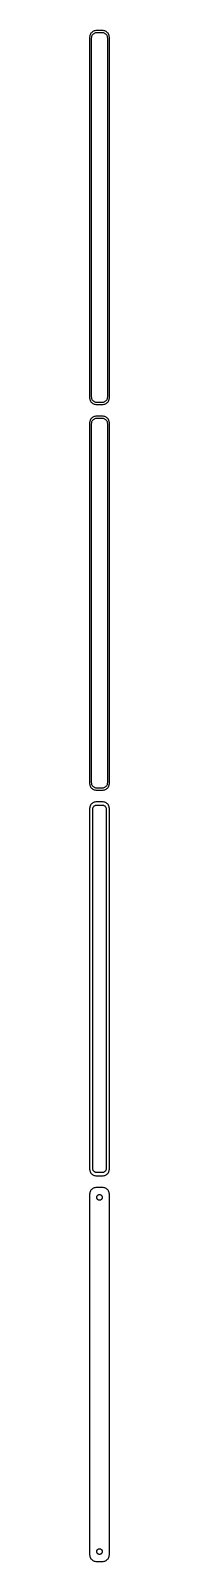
# Model space of a CAD drawing. Header units: metres. Extents: x -8 to 8, y 1034 to 2200.
import ezdxf

# ---------------------------------------------------------------- set-up
doc = ezdxf.new("R2010")
doc.units = ezdxf.units.M

msp = doc.modelspace()

# ---------------------------------------------------------------- linework, layer by layer
for p, q in [((-7.46057, 2196.13), (-7.5, 2195.5)), ((-7.5, 2195.5), (-7.5, 1920.5)), ((-7.34291, 2196.74), (-7.46057, 2196.13)), ((-7.14888, 2197.34), (-7.34291, 2196.74)), ((-6.88153, 2197.91), (-7.14888, 2197.34)), ((-6.54507, 2198.44), (-6.88153, 2197.91)), ((-6.14484, 2198.92), (-6.54507, 2198.44)), ((-5.68712, 2199.35), (-6.14484, 2198.92)), ((-6, 2195), (-5.96844, 2195.5)), ((-6, 1921), (-6, 2195)), ((-5.96844, 2195.5), (-5.87433, 2195.99)), ((-5.87433, 2195.99), (-5.7191, 2196.47)), ((-5.7191, 2196.47), (-5.50522, 2196.93)), ((-5.17912, 2199.72), (-5.68712, 2199.35)), ((-5.50522, 2196.93), (-5.23605, 2197.35)), ((-5.23605, 2197.35), (-4.91586, 2197.74)), ((-4.62889, 2200.02), (-5.17912, 2199.72)), ((-4.91586, 2197.74), (-4.54968, 2198.08)), ((-4.04507, 2200.26), (-4.62889, 2200.02)), ((-4.54968, 2198.08), (-4.1433, 2198.38)), ((-4.1433, 2198.38), (-3.70311, 2198.62)), ((-3.4369, 2200.41), (-4.04507, 2200.26)), ((-3.70311, 2198.62), (-3.23605, 2198.8)), ((-2.81395, 2200.49), (-3.4369, 2200.41)), ((-3.23605, 2198.8), (-2.74951, 2198.93)), ((2.81395, 2200.49), (-2.81395, 2200.49)), ((-2.74951, 2198.93), (-2.25116, 2198.99)), ((-2.25116, 2198.99), (2.25116, 2198.99)), ((2.25116, 2198.99), (2.74951, 2198.93)), ((2.74951, 2198.93), (3.23605, 2198.8)), ((3.4369, 2200.41), (2.81395, 2200.49)), ((3.23605, 2198.8), (3.70311, 2198.62)), ((4.04507, 2200.26), (3.4369, 2200.41)), ((3.70311, 2198.62), (4.1433, 2198.38)), ((4.62889, 2200.02), (4.04507, 2200.26)), ((4.1433, 2198.38), (4.54968, 2198.08)), ((4.54968, 2198.08), (4.91586, 2197.74)), ((5.17912, 2199.72), (4.62889, 2200.02)), ((4.91586, 2197.74), (5.23605, 2197.35)), ((5.68712, 2199.35), (5.17912, 2199.72)), ((5.23605, 2197.35), (5.50522, 2196.93)), ((5.50522, 2196.93), (5.7191, 2196.47)), ((6.14484, 2198.92), (5.68712, 2199.35)), ((5.7191, 2196.47), (5.87433, 2195.99)), ((5.87433, 2195.99), (5.96844, 2195.5)), ((5.96844, 2195.5), (6, 2195)), ((6, 2195), (6, 1921)), ((6.54507, 2198.44), (6.14484, 2198.92)), ((6.88153, 2197.91), (6.54507, 2198.44)), ((7.14888, 2197.34), (6.88153, 2197.91)), ((7.34291, 2196.74), (7.14888, 2197.34)), ((7.46057, 2196.13), (7.34291, 2196.74)), ((7.5, 2195.5), (7.46057, 2196.13)), ((7.5, 1920.5), (7.5, 2195.5)), ((-7.5, 1920.5), (-7.46057, 1919.87)), ((-7.46057, 1919.87), (-7.34291, 1919.26)), ((-7.34291, 1919.26), (-7.14888, 1918.66)), ((-7.14888, 1918.66), (-6.88153, 1918.09)), ((-6.88153, 1918.09), (-6.54507, 1917.56)), ((-6.54507, 1917.56), (-6.14484, 1917.08)), ((-6.14484, 1917.08), (-5.68712, 1916.65)), ((-5.96844, 1920.5), (-6, 1921)), ((-5.87433, 1920.01), (-5.96844, 1920.5)), ((-5.7191, 1919.53), (-5.87433, 1920.01)), ((-5.50522, 1919.07), (-5.7191, 1919.53)), ((-5.68712, 1916.65), (-5.17912, 1916.28)), ((-5.23605, 1918.65), (-5.50522, 1919.07)), ((-4.91586, 1918.26), (-5.23605, 1918.65)), ((-5.17912, 1916.28), (-4.62889, 1915.98)), ((-4.54968, 1917.92), (-4.91586, 1918.26)), ((-4.62889, 1915.98), (-4.04507, 1915.74)), ((-4.1433, 1917.62), (-4.54968, 1917.92)), ((-3.70311, 1917.38), (-4.1433, 1917.62)), ((-4.04507, 1915.74), (-3.4369, 1915.59)), ((-3.23605, 1917.2), (-3.70311, 1917.38)), ((-3.4369, 1915.59), (-2.81395, 1915.51)), ((-2.74951, 1917.07), (-3.23605, 1917.2)), ((-2.81395, 1915.51), (2.81395, 1915.51)), ((-2.25116, 1917.01), (-2.74951, 1917.07)), ((2.25116, 1917.01), (-2.25116, 1917.01)), ((2.74951, 1917.07), (2.25116, 1917.01)), ((3.23605, 1917.2), (2.74951, 1917.07)), ((2.81395, 1915.51), (3.4369, 1915.59)), ((3.70311, 1917.38), (3.23605, 1917.2)), ((3.4369, 1915.59), (4.04507, 1915.74)), ((4.1433, 1917.62), (3.70311, 1917.38)), ((4.04507, 1915.74), (4.62889, 1915.98)), ((4.54968, 1917.92), (4.1433, 1917.62)), ((4.91586, 1918.26), (4.54968, 1917.92)), ((4.62889, 1915.98), (5.17912, 1916.28)), ((5.23605, 1918.65), (4.91586, 1918.26)), ((5.17912, 1916.28), (5.68712, 1916.65)), ((5.50522, 1919.07), (5.23605, 1918.65)), ((5.7191, 1919.53), (5.50522, 1919.07)), ((5.68712, 1916.65), (6.14484, 1917.08)), ((5.87433, 1920.01), (5.7191, 1919.53)), ((5.96844, 1920.5), (5.87433, 1920.01)), ((6, 1921), (5.96844, 1920.5)), ((6.14484, 1917.08), (6.54507, 1917.56)), ((6.54507, 1917.56), (6.88153, 1918.09)), ((6.88153, 1918.09), (7.14888, 1918.66)), ((7.14888, 1918.66), (7.34291, 1919.26)), ((7.34291, 1919.26), (7.46057, 1919.87)), ((7.46057, 1919.87), (7.5, 1920.5)), ((-7.34291, 1902.74), (-7.46057, 1902.13)), ((-7.14888, 1903.34), (-7.34291, 1902.74)), ((-6.88153, 1903.91), (-7.14888, 1903.34)), ((-6.54507, 1904.44), (-6.88153, 1903.91)), ((-6.14484, 1904.92), (-6.54507, 1904.44)), ((-5.68712, 1905.35), (-6.14484, 1904.92)), ((-5.87433, 1901.99), (-5.7191, 1902.47)), ((-5.7191, 1902.47), (-5.50522, 1902.93)), ((-5.17912, 1905.72), (-5.68712, 1905.35)), ((-5.50522, 1902.93), (-5.23605, 1903.35)), ((-5.23605, 1903.35), (-4.91586, 1903.74)), ((-4.62889, 1906.02), (-5.17912, 1905.72)), ((-4.91586, 1903.74), (-4.54968, 1904.08)), ((-4.04507, 1906.26), (-4.62889, 1906.02)), ((-4.54968, 1904.08), (-4.1433, 1904.38)), ((-4.1433, 1904.38), (-3.70311, 1904.62)), ((-3.4369, 1906.41), (-4.04507, 1906.26)), ((-3.70311, 1904.62), (-3.23605, 1904.8)), ((-2.81395, 1906.49), (-3.4369, 1906.41)), ((-3.23605, 1904.8), (-2.74951, 1904.93)), ((2.81395, 1906.49), (-2.81395, 1906.49)), ((-2.74951, 1904.93), (-2.25116, 1904.99)), ((-2.25116, 1904.99), (2.25116, 1904.99)), ((2.25116, 1904.99), (2.74951, 1904.93)), ((2.74951, 1904.93), (3.23605, 1904.8)), ((3.4369, 1906.41), (2.81395, 1906.49)), ((3.23605, 1904.8), (3.70311, 1904.62)), ((4.04507, 1906.26), (3.4369, 1906.41)), ((3.70311, 1904.62), (4.1433, 1904.38)), ((4.62889, 1906.02), (4.04507, 1906.26)), ((4.1433, 1904.38), (4.54968, 1904.08)), ((4.54968, 1904.08), (4.91586, 1903.74)), ((5.17912, 1905.72), (4.62889, 1906.02)), ((4.91586, 1903.74), (5.23605, 1903.35)), ((5.68712, 1905.35), (5.17912, 1905.72)), ((5.23605, 1903.35), (5.50522, 1902.93)), ((5.50522, 1902.93), (5.7191, 1902.47)), ((6.14484, 1904.92), (5.68712, 1905.35)), ((5.7191, 1902.47), (5.87433, 1901.99)), ((6.54507, 1904.44), (6.14484, 1904.92)), ((6.88153, 1903.91), (6.54507, 1904.44)), ((7.14888, 1903.34), (6.88153, 1903.91)), ((7.34291, 1902.74), (7.14888, 1903.34)), ((7.46057, 1902.13), (7.34291, 1902.74)), ((-7.46057, 1902.13), (-7.5, 1901.5)), ((-7.5, 1901.5), (-7.5, 1626.5)), ((-6, 1901), (-5.96844, 1901.5)), ((-6, 1627), (-6, 1901)), ((-5.96844, 1901.5), (-5.87433, 1901.99)), ((5.87433, 1901.99), (5.96844, 1901.5)), ((5.96844, 1901.5), (6, 1901)), ((6, 1901), (6, 1627)), ((7.5, 1901.5), (7.46057, 1902.13)), ((7.5, 1626.5), (7.5, 1901.5)), ((-7.5, 1626.5), (-7.46057, 1625.87)), ((-7.46057, 1625.87), (-7.34291, 1625.26)), ((-7.34291, 1625.26), (-7.14888, 1624.66)), ((-7.14888, 1624.66), (-6.88153, 1624.09)), ((-6.88153, 1624.09), (-6.54507, 1623.56)), ((-6.54507, 1623.56), (-6.14484, 1623.08)), ((-6.14484, 1623.08), (-5.68712, 1622.65)), ((-5.96844, 1626.5), (-6, 1627)), ((-5.87433, 1626.01), (-5.96844, 1626.5)), ((-5.7191, 1625.53), (-5.87433, 1626.01)), ((-5.50522, 1625.07), (-5.7191, 1625.53)), ((-5.68712, 1622.65), (-5.17912, 1622.28)), ((-5.23605, 1624.65), (-5.50522, 1625.07)), ((-4.91586, 1624.26), (-5.23605, 1624.65)), ((-5.17912, 1622.28), (-4.62889, 1621.98)), ((-4.54968, 1623.92), (-4.91586, 1624.26)), ((-4.1433, 1623.62), (-4.54968, 1623.92)), ((-3.70311, 1623.38), (-4.1433, 1623.62)), ((-3.23605, 1623.2), (-3.70311, 1623.38)), ((-2.74951, 1623.07), (-3.23605, 1623.2)), ((-2.25116, 1623.01), (-2.74951, 1623.07)), ((2.25116, 1623.01), (-2.25116, 1623.01)), ((2.74951, 1623.07), (2.25116, 1623.01)), ((3.23605, 1623.2), (2.74951, 1623.07)), ((3.70311, 1623.38), (3.23605, 1623.2)), ((4.1433, 1623.62), (3.70311, 1623.38)), ((4.54968, 1623.92), (4.1433, 1623.62)), ((4.91586, 1624.26), (4.54968, 1623.92)), ((4.62889, 1621.98), (5.17912, 1622.28)), ((5.23605, 1624.65), (4.91586, 1624.26)), ((5.17912, 1622.28), (5.68712, 1622.65)), ((5.50522, 1625.07), (5.23605, 1624.65)), ((5.7191, 1625.53), (5.50522, 1625.07)), ((5.68712, 1622.65), (6.14484, 1623.08)), ((5.87433, 1626.01), (5.7191, 1625.53)), ((5.96844, 1626.5), (5.87433, 1626.01)), ((6, 1627), (5.96844, 1626.5)), ((6.14484, 1623.08), (6.54507, 1623.56)), ((6.54507, 1623.56), (6.88153, 1624.09)), ((6.88153, 1624.09), (7.14888, 1624.66)), ((7.14888, 1624.66), (7.34291, 1625.26)), ((7.34291, 1625.26), (7.46057, 1625.87)), ((7.46057, 1625.87), (7.5, 1626.5)), ((-6.54507, 1610.44), (-6.88153, 1609.91)), ((-6.14484, 1610.92), (-6.54507, 1610.44)), ((-5.68712, 1611.35), (-6.14484, 1610.92)), ((-5.17912, 1611.72), (-5.68712, 1611.35)), ((-4.62889, 1612.02), (-5.17912, 1611.72)), ((-4.62889, 1621.98), (-4.04507, 1621.74)), ((-4.04507, 1612.26), (-4.62889, 1612.02)), ((-4.04507, 1621.74), (-3.4369, 1621.59)), ((-3.4369, 1612.41), (-4.04507, 1612.26)), ((-3.4369, 1621.59), (-2.81395, 1621.51)), ((-2.81395, 1612.49), (-3.4369, 1612.41)), ((-2.81395, 1621.51), (2.81395, 1621.51)), ((2.81395, 1612.49), (-2.81395, 1612.49)), ((2.81395, 1621.51), (3.4369, 1621.59)), ((3.4369, 1612.41), (2.81395, 1612.49)), ((3.4369, 1621.59), (4.04507, 1621.74)), ((4.04507, 1612.26), (3.4369, 1612.41)), ((4.04507, 1621.74), (4.62889, 1621.98)), ((4.62889, 1612.02), (4.04507, 1612.26)), ((5.17912, 1611.72), (4.62889, 1612.02)), ((5.68712, 1611.35), (5.17912, 1611.72)), ((6.14484, 1610.92), (5.68712, 1611.35)), ((6.54507, 1610.44), (6.14484, 1610.92)), ((6.88153, 1609.91), (6.54507, 1610.44)), ((-7.46057, 1608.13), (-7.5, 1607.5)), ((-7.5, 1607.5), (-7.5, 1332.5)), ((-7.34291, 1608.74), (-7.46057, 1608.13)), ((-7.14888, 1609.34), (-7.34291, 1608.74)), ((-6.88153, 1609.91), (-7.14888, 1609.34)), ((-5.11292, 1607), (-5.08836, 1607.39)), ((-5.11292, 1333), (-5.11292, 1607)), ((-5.08836, 1607.39), (-5.01512, 1607.77)), ((-5.01512, 1607.77), (-4.89432, 1608.15)), ((-4.89432, 1608.15), (-4.72786, 1608.5)), ((-4.72786, 1608.5), (-4.5184, 1608.83)), ((-4.5184, 1608.83), (-4.26921, 1609.13)), ((-4.26921, 1609.13), (-3.98424, 1609.4)), ((-3.98424, 1609.4), (-3.66798, 1609.63)), ((-3.66798, 1609.63), (-3.32541, 1609.82)), ((-3.32541, 1609.82), (-2.96194, 1609.96)), ((-2.96194, 1609.96), (-2.5833, 1610.06)), ((-2.5833, 1610.06), (-2.19545, 1610.11)), ((-2.19545, 1610.11), (2.19545, 1610.11)), ((2.19545, 1610.11), (2.5833, 1610.06)), ((2.5833, 1610.06), (2.96194, 1609.96)), ((2.96194, 1609.96), (3.32541, 1609.82)), ((3.32541, 1609.82), (3.66798, 1609.63)), ((3.66798, 1609.63), (3.98424, 1609.4)), ((3.98424, 1609.4), (4.26921, 1609.13)), ((4.26921, 1609.13), (4.5184, 1608.83)), ((4.5184, 1608.83), (4.72786, 1608.5)), ((4.72786, 1608.5), (4.89432, 1608.15)), ((4.89432, 1608.15), (5.01512, 1607.77)), ((5.01512, 1607.77), (5.08836, 1607.39)), ((5.08836, 1607.39), (5.11292, 1607)), ((5.11292, 1607), (5.11292, 1333)), ((7.14888, 1609.34), (6.88153, 1609.91)), ((7.34291, 1608.74), (7.14888, 1609.34)), ((7.46057, 1608.13), (7.34291, 1608.74)), ((7.5, 1607.5), (7.46057, 1608.13)), ((7.5, 1332.5), (7.5, 1607.5)), ((-7.5, 1332.5), (-7.46057, 1331.87)), ((-7.46057, 1331.87), (-7.34291, 1331.26)), ((-7.34291, 1331.26), (-7.14888, 1330.66)), ((-7.14888, 1330.66), (-6.88153, 1330.09)), ((-5.08836, 1332.61), (-5.11292, 1333)), ((-5.01512, 1332.23), (-5.08836, 1332.61)), ((-4.89432, 1331.85), (-5.01512, 1332.23)), ((-4.72786, 1331.5), (-4.89432, 1331.85)), ((-4.5184, 1331.17), (-4.72786, 1331.5)), ((-4.26921, 1330.87), (-4.5184, 1331.17)), ((-3.98424, 1330.6), (-4.26921, 1330.87)), ((-3.66798, 1330.37), (-3.98424, 1330.6)), ((-3.32541, 1330.18), (-3.66798, 1330.37)), ((3.66798, 1330.37), (3.32541, 1330.18)), ((3.98424, 1330.6), (3.66798, 1330.37)), ((4.26921, 1330.87), (3.98424, 1330.6)), ((4.5184, 1331.17), (4.26921, 1330.87)), ((4.72786, 1331.5), (4.5184, 1331.17)), ((4.89432, 1331.85), (4.72786, 1331.5)), ((5.01512, 1332.23), (4.89432, 1331.85)), ((5.08836, 1332.61), (5.01512, 1332.23)), ((5.11292, 1333), (5.08836, 1332.61)), ((6.88153, 1330.09), (7.14888, 1330.66)), ((7.14888, 1330.66), (7.34291, 1331.26)), ((7.34291, 1331.26), (7.46057, 1331.87)), ((7.46057, 1331.87), (7.5, 1332.5)), ((-6.88153, 1330.09), (-6.54507, 1329.56)), ((-6.54507, 1329.56), (-6.14484, 1329.08)), ((-6.14484, 1329.08), (-5.68712, 1328.65)), ((-5.68712, 1328.65), (-5.17912, 1328.28)), ((-5.17912, 1328.28), (-4.62889, 1327.98)), ((-4.62889, 1327.98), (-4.04507, 1327.74)), ((-4.04507, 1327.74), (-3.4369, 1327.59)), ((-3.4369, 1327.59), (-2.81395, 1327.51)), ((-2.96194, 1330.04), (-3.32541, 1330.18)), ((-2.5833, 1329.94), (-2.96194, 1330.04)), ((-2.81395, 1327.51), (2.81395, 1327.51)), ((-2.19545, 1329.89), (-2.5833, 1329.94)), ((2.19545, 1329.89), (-2.19545, 1329.89)), ((2.5833, 1329.94), (2.19545, 1329.89)), ((2.96194, 1330.04), (2.5833, 1329.94)), ((2.81395, 1327.51), (3.4369, 1327.59)), ((3.32541, 1330.18), (2.96194, 1330.04)), ((3.4369, 1327.59), (4.04507, 1327.74)), ((4.04507, 1327.74), (4.62889, 1327.98)), ((4.62889, 1327.98), (5.17912, 1328.28)), ((5.17912, 1328.28), (5.68712, 1328.65)), ((5.68712, 1328.65), (6.14484, 1329.08)), ((6.14484, 1329.08), (6.54507, 1329.56)), ((6.54507, 1329.56), (6.88153, 1330.09)), ((-7.46057, 1314.13), (-7.5, 1313.5)), ((-7.5, 1313.5), (-7.5, 1038.5)), ((-7.34291, 1314.74), (-7.46057, 1314.13)), ((-7.14888, 1315.34), (-7.34291, 1314.74)), ((-6.88153, 1315.91), (-7.14888, 1315.34)), ((-6.54507, 1316.44), (-6.88153, 1315.91)), ((-6.14484, 1316.92), (-6.54507, 1316.44)), ((-5.68712, 1317.35), (-6.14484, 1316.92)), ((-5.17912, 1317.72), (-5.68712, 1317.35)), ((-4.62889, 1318.02), (-5.17912, 1317.72)), ((-4.04507, 1318.26), (-4.62889, 1318.02)), ((-3.4369, 1318.41), (-4.04507, 1318.26)), ((-2.81395, 1318.49), (-3.4369, 1318.41)), ((2.81395, 1318.49), (-2.81395, 1318.49)), ((-2.13528, 1311), (-2.11845, 1311.27)), ((-2.11845, 1310.73), (-2.13528, 1311)), ((-2.11845, 1311.27), (-2.06821, 1311.53)), ((-2.06821, 1310.47), (-2.11845, 1310.73)), ((-2.06821, 1311.53), (-1.98534, 1311.79)), ((-1.98534, 1310.21), (-2.06821, 1310.47)), ((-1.98534, 1311.79), (-1.87117, 1312.03)), ((-1.87117, 1309.97), (-1.98534, 1310.21)), ((-1.87117, 1312.03), (-1.72748, 1312.26)), ((-1.72748, 1309.74), (-1.87117, 1309.97)), ((-1.72748, 1312.26), (-1.55655, 1312.46)), ((-1.55655, 1309.54), (-1.72748, 1309.74)), ((-1.55655, 1312.46), (-1.36108, 1312.65)), ((-1.36108, 1309.35), (-1.55655, 1309.54)), ((-1.36108, 1312.65), (-1.14413, 1312.8)), ((-1.14413, 1309.2), (-1.36108, 1309.35)), ((-1.14413, 1312.8), (-0.909149, 1312.93)), ((-0.909149, 1309.07), (-1.14413, 1309.2)), ((-0.909149, 1312.93), (-0.659836, 1313.03)), ((-0.659836, 1308.97), (-0.909149, 1309.07)), ((-0.659836, 1313.03), (-0.400101, 1313.1)), ((-0.400101, 1308.9), (-0.659836, 1308.97)), ((-0.400101, 1313.1), (-0.134064, 1313.13)), ((-0.134064, 1308.87), (-0.400101, 1308.9)), ((-0.134064, 1313.13), (0.134064, 1313.13)), ((0.134064, 1308.87), (-0.134064, 1308.87)), ((0.134064, 1313.13), (0.400101, 1313.1)), ((0.400101, 1308.9), (0.134064, 1308.87)), ((0.400101, 1313.1), (0.659836, 1313.03)), ((0.659836, 1308.97), (0.400101, 1308.9)), ((0.659836, 1313.03), (0.909149, 1312.93)), ((0.909149, 1309.07), (0.659836, 1308.97)), ((0.909149, 1312.93), (1.14413, 1312.8)), ((1.14413, 1309.2), (0.909149, 1309.07)), ((1.14413, 1312.8), (1.36108, 1312.65)), ((1.36108, 1309.35), (1.14413, 1309.2)), ((1.36108, 1312.65), (1.55655, 1312.46)), ((1.55655, 1309.54), (1.36108, 1309.35)), ((1.55655, 1312.46), (1.72748, 1312.26)), ((1.72748, 1309.74), (1.55655, 1309.54)), ((1.72748, 1312.26), (1.87117, 1312.03)), ((1.87117, 1309.97), (1.72748, 1309.74)), ((1.87117, 1312.03), (1.98534, 1311.79)), ((1.98534, 1310.21), (1.87117, 1309.97)), ((1.98534, 1311.79), (2.06821, 1311.53)), ((2.06821, 1310.47), (1.98534, 1310.21)), ((2.06821, 1311.53), (2.11845, 1311.27)), ((2.11845, 1310.73), (2.06821, 1310.47)), ((2.11845, 1311.27), (2.13528, 1311)), ((2.13528, 1311), (2.11845, 1310.73)), ((3.4369, 1318.41), (2.81395, 1318.49)), ((4.04507, 1318.26), (3.4369, 1318.41)), ((4.62889, 1318.02), (4.04507, 1318.26)), ((5.17912, 1317.72), (4.62889, 1318.02)), ((5.68712, 1317.35), (5.17912, 1317.72)), ((6.14484, 1316.92), (5.68712, 1317.35)), ((6.54507, 1316.44), (6.14484, 1316.92)), ((6.88153, 1315.91), (6.54507, 1316.44)), ((7.14888, 1315.34), (6.88153, 1315.91)), ((7.34291, 1314.74), (7.14888, 1315.34)), ((7.46057, 1314.13), (7.34291, 1314.74)), ((7.5, 1313.5), (7.46057, 1314.13)), ((7.5, 1038.5), (7.5, 1313.5)), ((-2.13528, 1041), (-2.11845, 1041.27)), ((-2.11845, 1040.73), (-2.13528, 1041)), ((-2.11845, 1041.27), (-2.06821, 1041.53)), ((-2.06821, 1040.47), (-2.11845, 1040.73)), ((-2.06821, 1041.53), (-1.98534, 1041.79)), ((-1.98534, 1040.21), (-2.06821, 1040.47)), ((-1.98534, 1041.79), (-1.87117, 1042.03)), ((-1.87117, 1039.97), (-1.98534, 1040.21)), ((-1.87117, 1042.03), (-1.72748, 1042.26)), ((-1.72748, 1039.74), (-1.87117, 1039.97)), ((-1.72748, 1042.26), (-1.55655, 1042.46)), ((-1.55655, 1039.54), (-1.72748, 1039.74)), ((-1.55655, 1042.46), (-1.36108, 1042.65)), ((-1.36108, 1039.35), (-1.55655, 1039.54)), ((-1.36108, 1042.65), (-1.14413, 1042.8)), ((-1.14413, 1039.2), (-1.36108, 1039.35)), ((-1.14413, 1042.8), (-0.909149, 1042.93)), ((-0.909149, 1039.07), (-1.14413, 1039.2)), ((-0.909149, 1042.93), (-0.659836, 1043.03)), ((-0.659836, 1038.97), (-0.909149, 1039.07)), ((-0.659836, 1043.03), (-0.400101, 1043.1)), ((-0.400101, 1038.9), (-0.659836, 1038.97)), ((-0.400101, 1043.1), (-0.134064, 1043.13)), ((-0.134064, 1038.87), (-0.400101, 1038.9)), ((-0.134064, 1043.13), (0.134064, 1043.13)), ((0.134064, 1038.87), (-0.134064, 1038.87)), ((0.134064, 1043.13), (0.400101, 1043.1)), ((0.400101, 1038.9), (0.134064, 1038.87)), ((0.400101, 1043.1), (0.659836, 1043.03)), ((0.659836, 1038.97), (0.400101, 1038.9)), ((0.659836, 1043.03), (0.909149, 1042.93)), ((0.909149, 1039.07), (0.659836, 1038.97)), ((0.909149, 1042.93), (1.14413, 1042.8)), ((1.14413, 1039.2), (0.909149, 1039.07)), ((1.14413, 1042.8), (1.36108, 1042.65)), ((1.36108, 1039.35), (1.14413, 1039.2)), ((1.36108, 1042.65), (1.55655, 1042.46)), ((1.55655, 1039.54), (1.36108, 1039.35)), ((1.55655, 1042.46), (1.72748, 1042.26)), ((1.72748, 1039.74), (1.55655, 1039.54)), ((1.72748, 1042.26), (1.87117, 1042.03)), ((1.87117, 1039.97), (1.72748, 1039.74)), ((1.87117, 1042.03), (1.98534, 1041.79)), ((1.98534, 1040.21), (1.87117, 1039.97)), ((1.98534, 1041.79), (2.06821, 1041.53)), ((2.06821, 1040.47), (1.98534, 1040.21)), ((2.06821, 1041.53), (2.11845, 1041.27)), ((2.11845, 1040.73), (2.06821, 1040.47)), ((2.11845, 1041.27), (2.13528, 1041)), ((2.13528, 1041), (2.11845, 1040.73)), ((-7.5, 1038.5), (-7.46057, 1037.87)), ((-7.46057, 1037.87), (-7.34291, 1037.26)), ((-7.34291, 1037.26), (-7.14888, 1036.66)), ((-7.14888, 1036.66), (-6.88153, 1036.09)), ((-6.88153, 1036.09), (-6.54507, 1035.56)), ((-6.54507, 1035.56), (-6.14484, 1035.08)), ((-6.14484, 1035.08), (-5.68712, 1034.65)), ((-5.68712, 1034.65), (-5.17912, 1034.28)), ((-5.17912, 1034.28), (-4.62889, 1033.98)), ((-4.62889, 1033.98), (-4.04507, 1033.74)), ((-4.04507, 1033.74), (-3.4369, 1033.59)), ((-3.4369, 1033.59), (-2.81395, 1033.51)), ((-2.81395, 1033.51), (2.81395, 1033.51)), ((2.81395, 1033.51), (3.4369, 1033.59)), ((3.4369, 1033.59), (4.04507, 1033.74)), ((4.04507, 1033.74), (4.62889, 1033.98)), ((4.62889, 1033.98), (5.17912, 1034.28)), ((5.17912, 1034.28), (5.68712, 1034.65)), ((5.68712, 1034.65), (6.14484, 1035.08)), ((6.14484, 1035.08), (6.54507, 1035.56)), ((6.54507, 1035.56), (6.88153, 1036.09)), ((6.88153, 1036.09), (7.14888, 1036.66)), ((7.14888, 1036.66), (7.34291, 1037.26)), ((7.34291, 1037.26), (7.46057, 1037.87)), ((7.46057, 1037.87), (7.5, 1038.5))]:
    msp.add_line(p, q)

doc.saveas('drawing.dxf')
